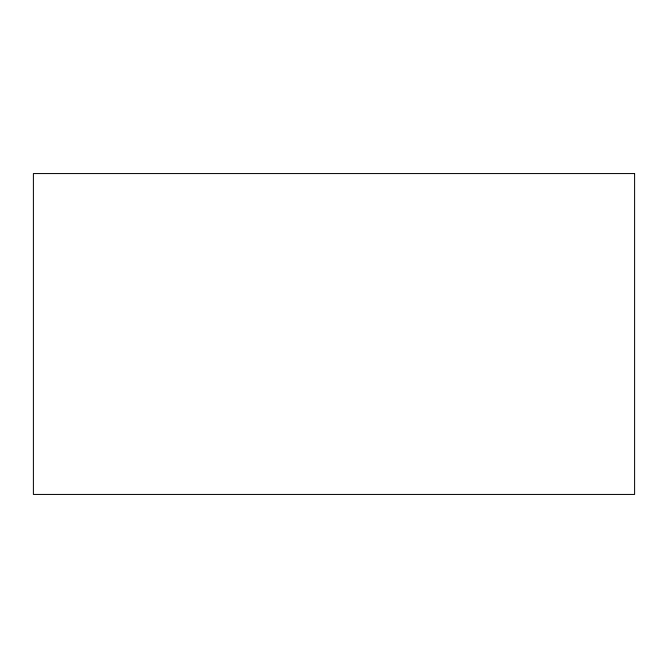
<?xml version="1.0" encoding="UTF-8"?>
<svg xmlns="http://www.w3.org/2000/svg" width="668" height="668" viewBox="0 0 668 668"><rect width="100%" height="100%" fill="white"/><g stroke="black" fill="none" stroke-linecap="round" stroke-linejoin="round"><path stroke-width="1" d="M634.6 173.563L33.4 173.563L33.4 494.437L634.6 494.437L634.6 173.563"/></g></svg>
